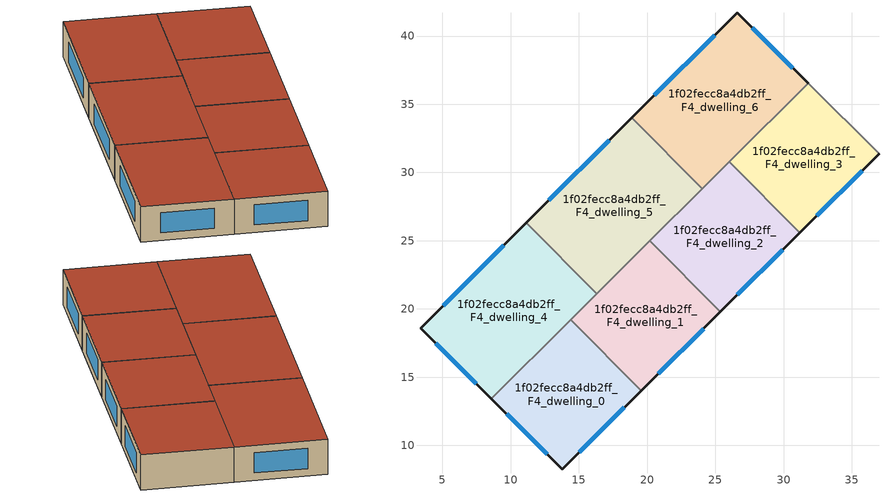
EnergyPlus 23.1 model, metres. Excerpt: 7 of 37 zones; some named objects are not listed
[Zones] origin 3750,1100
1f02fecc8a4db2ff_F4_dwelling_0
 floor to 1f02fecc8a4db2ff_F3_dwelling_0 (EU_floor_Construction): 14.4,19.21 19.57,14.02 13.78,8.25 8.58,13.42 z12
 wall outside (EU_wall_Construction): 8.58,13.42 13.78,8.25 19.57,14.02 z12:15
 wall to 1f02fecc8a4db2ff_F4_dwelling_1 (EU_wall_Construction): 19.57,14.02 14.4,19.21 z12:15
 wall to 1f02fecc8a4db2ff_F4_dwelling_4 (EU_wall_Construction): 14.4,19.21 8.58,13.42 z12:15
 window (EU_Window_Construction): 15.02,9.48 18.33,12.78 / 9.69,12.31 12.66,9.35 z12.64:14.36
 roof outside (EU_roof_Construction): 19.57,14.02 14.4,19.21 8.58,13.42 13.78,8.25 z15
1f02fecc8a4db2ff_F4_dwelling_1
 floor to 1f02fecc8a4db2ff_F3_dwelling_1 (EU_floor_Construction): 20.2,24.99 25.37,19.8 19.57,14.02 14.4,19.21 z12
 wall outside (EU_wall_Construction): 19.57,14.02 25.37,19.8 z12:15
 wall to 1f02fecc8a4db2ff_F4_dwelling_2 (EU_wall_Construction): 25.37,19.8 20.2,24.99 z12:15
 wall to 1f02fecc8a4db2ff_F4_dwelling_5 (EU_wall_Construction): 20.2,24.99 16.31,21.11 z12:15
 wall to 1f02fecc8a4db2ff_F4_dwelling_4 (EU_wall_Construction): 16.31,21.11 14.4,19.21 z12:15
 window (EU_Window_Construction): 20.81,15.26 24.13,18.56 z12.64:14.36
 roof outside (EU_roof_Construction): 25.37,19.8 20.2,24.99 14.4,19.21 19.57,14.02 z15
1f02fecc8a4db2ff_F4_dwelling_2
 floor to 1f02fecc8a4db2ff_F3_dwelling_2 (EU_floor_Construction): 26,30.77 31.17,25.58 25.37,19.8 20.2,24.99 z12
 wall outside (EU_wall_Construction): 25.37,19.8 31.17,25.58 z12:15
 wall to 1f02fecc8a4db2ff_F4_dwelling_3 (EU_wall_Construction): 31.17,25.58 26,30.77 z12:15
 wall to 1f02fecc8a4db2ff_F4_dwelling_6 (EU_wall_Construction): 26,30.77 24.05,28.82 z12:15
 wall to 1f02fecc8a4db2ff_F4_dwelling_5 (EU_wall_Construction): 24.04,28.82 20.2,24.99 z12:15
 window (EU_Window_Construction): 26.61,21.04 29.93,24.34 z12.64:14.36
 roof outside (EU_roof_Construction): 31.17,25.58 26,30.77 20.2,24.99 25.37,19.8 z15
1f02fecc8a4db2ff_F4_dwelling_3
 floor to 1f02fecc8a4db2ff_F3_dwelling_3 (EU_floor_Construction): 36.99,31.38 31.17,25.58 26,30.77 31.79,36.55 z12
 wall outside (EU_wall_Construction): 31.17,25.58 36.99,31.38 z12:15
 wall adiabatic (EU_wall_Construction): 36.99,31.38 31.79,36.55 z12:15
 wall to 1f02fecc8a4db2ff_F4_dwelling_6 (EU_wall_Construction): 31.79,36.55 26,30.77 z12:15
 window (EU_Window_Construction): 32.42,26.82 35.74,30.13 z12.64:14.36
 roof outside (EU_roof_Construction): 36.99,31.38 31.79,36.55 26,30.77 31.17,25.58 z15
1f02fecc8a4db2ff_F4_dwelling_4
 floor to 1f02fecc8a4db2ff_F3_dwelling_4 (EU_floor_Construction): 11.14,26.3 16.31,21.11 8.58,13.42 3.39,18.58 z12
 wall outside (EU_wall_Construction): 11.14,26.3 3.39,18.58 8.58,13.42 z12:15
 wall to 1f02fecc8a4db2ff_F4_dwelling_5 (EU_wall_Construction): 16.31,21.11 11.14,26.3 z12:15
 window (EU_Window_Construction): 4.5,17.48 7.47,14.52 / 9.48,24.65 5.05,20.24 z12.64:14.36
 roof outside (EU_roof_Construction): 16.31,21.11 11.14,26.3 3.39,18.58 8.58,13.42 z15
1f02fecc8a4db2ff_F4_dwelling_5
 floor to 1f02fecc8a4db2ff_F3_dwelling_5 (EU_floor_Construction): 18.87,34.01 24.04,28.83 16.31,21.11 11.14,26.3 z12
 wall outside (EU_wall_Construction): 18.87,34.01 11.14,26.3 z12:15
 wall to 1f02fecc8a4db2ff_F4_dwelling_6 (EU_wall_Construction): 24.04,28.83 18.87,34.01 z12:15
 window (EU_Window_Construction): 17.22,32.36 12.79,27.96 z12.64:14.36
 roof outside (EU_roof_Construction): 24.04,28.83 18.87,34.01 11.14,26.3 16.31,21.11 z15
1f02fecc8a4db2ff_F4_dwelling_6
 floor to 1f02fecc8a4db2ff_F3_dwelling_6 (EU_floor_Construction): 31.79,36.55 24.04,28.83 18.87,34.01 26.6,41.71 z12
 wall outside (EU_wall_Construction): 31.79,36.55 26.6,41.71 18.87,34.01 z12:15
 window (EU_Window_Construction): 24.94,40.07 20.53,35.66 / 30.68,37.65 27.71,40.61 z12.64:14.36
 roof outside (EU_roof_Construction): 31.79,36.55 26.6,41.71 18.87,34.01 24.04,28.83 z15
[Building]
EU S2 Campaign: North Axis=0; Terrain=City; Solar Distribution=FullExterior
[Site:Location]
Yerevan-Zvartnots.Intl.AP: Latitude=40.15; Longitude=44.383; Time Zone=4; Elevation=854
[SizingPeriod:WeatherFileDays]
AnnualSizingPeriod: Begin Month=1; Begin Day of Month=1; End Month=12; End Day of Month=31; Day of Week for Start Day=Monday; Use Weather File Daylight Saving Period=No; Use Weather File Rain and Snow Indicators=No
[MATERIAL]
EU_InternalMass_Material: Roughness=MediumRough; Thickness=0.1; Conductivity=1; Density=1800; Specific Heat=900; Thermal Absorptance=0.9; Solar Absorptance=0.7; Visible Absorptance=0.7
[MATERIAL:NOMASS] Roughness=MediumRough; Thermal Absorptance=0.9; Solar Absorptance=0.7; Visible Absorptance=0.7
Name | Thermal Resistance
EU_wall_NoMass | 1.05043
EU_roof_NoMass | 1.45357
EU_floor_NoMass | 0.478065
[WINDOWMATERIAL:SIMPLEGLAZINGSYSTEM]
EU_Window_SimpleGlazing: UFactor=2.5566; Solar Heat Gain Coefficient=0.75; Visible Transmittance=0.75
[CONSTRUCTION]
EU_wall_Construction: EU_wall_NoMass
EU_roof_Construction: EU_roof_NoMass
EU_floor_Construction: EU_floor_NoMass
EU_Window_Construction: EU_Window_SimpleGlazing
EU_InternalMass_Construction: EU_InternalMass_Material
[ZONE] Type=1; Multiplier=1; Ceiling Height=autocalculate; Floor Area=autocalculate; Part of Total Floor Area=Yes
Name | Volume
1f02fecc8a4db2ff_F4_dwelling_0 | 180.117
1f02fecc8a4db2ff_F4_dwelling_1; 1f02fecc8a4db2ff_F4_dwelling_2 | 180.118
1f02fecc8a4db2ff_F4_dwelling_3 | 180.133
1f02fecc8a4db2ff_F4_dwelling_4 | 240.116
1f02fecc8a4db2ff_F4_dwelling_5; 1f02fecc8a4db2ff_F4_dwelling_6 | 240.112
[INTERNALMASS] Construction=EU_InternalMass_Construction
Name | Zone or ZoneList | Surface Area
1f02fecc8a4db2ff_F4_dwelling_0_EU_InternalMass | 1f02fecc8a4db2ff_F4_dwelling_0 | 60.0389
1f02fecc8a4db2ff_F4_dwelling_1_EU_InternalMass | 1f02fecc8a4db2ff_F4_dwelling_1 | 60.0391
1f02fecc8a4db2ff_F4_dwelling_2_EU_InternalMass | 1f02fecc8a4db2ff_F4_dwelling_2 | 60.0394
1f02fecc8a4db2ff_F4_dwelling_3_EU_InternalMass | 1f02fecc8a4db2ff_F4_dwelling_3 | 60.0444
1f02fecc8a4db2ff_F4_dwelling_4_EU_InternalMass | 1f02fecc8a4db2ff_F4_dwelling_4 | 80.0386
1f02fecc8a4db2ff_F4_dwelling_5_EU_InternalMass | 1f02fecc8a4db2ff_F4_dwelling_5 | 80.0376
1f02fecc8a4db2ff_F4_dwelling_6_EU_InternalMass | 1f02fecc8a4db2ff_F4_dwelling_6 | 80.0373
[OTHEREQUIPMENT] Fuel Type=Electricity; Design Level Calculation Method=Watts/Area; Power per Zone Floor Area=1; Fraction Latent=0; Fraction Radiant=0; Fraction Lost=0; Carbon Dioxide Generation Rate=0; EndUse Subcategory=EU_Step8_InternalGains
Name | Zone or ZoneList or Space or SpaceList | Schedule
EU_Step8_InternalGain_1f02fecc8a4db2ff_F4_dwelling_0_f000 | 1f02fecc8a4db2ff_F4_dwelling_0 | EU_Step8_GainSchedule_1f02fecc8a4db2ff_F4_dwelling_0_f000
EU_Step8_InternalGain_1f02fecc8a4db2ff_F4_dwelling_1_f000 | 1f02fecc8a4db2ff_F4_dwelling_1 | EU_Step8_GainSchedule_1f02fecc8a4db2ff_F4_dwelling_1_f000
EU_Step8_InternalGain_1f02fecc8a4db2ff_F4_dwelling_2_f000 | 1f02fecc8a4db2ff_F4_dwelling_2 | EU_Step8_GainSchedule_1f02fecc8a4db2ff_F4_dwelling_2_f000
EU_Step8_InternalGain_1f02fecc8a4db2ff_F4_dwelling_3_f000 | 1f02fecc8a4db2ff_F4_dwelling_3 | EU_Step8_GainSchedule_1f02fecc8a4db2ff_F4_dwelling_3_f000
EU_Step8_InternalGain_1f02fecc8a4db2ff_F4_dwelling_4_f000 | 1f02fecc8a4db2ff_F4_dwelling_4 | EU_Step8_GainSchedule_1f02fecc8a4db2ff_F4_dwelling_4_f000
EU_Step8_InternalGain_1f02fecc8a4db2ff_F4_dwelling_5_f000 | 1f02fecc8a4db2ff_F4_dwelling_5 | EU_Step8_GainSchedule_1f02fecc8a4db2ff_F4_dwelling_5_f000
EU_Step8_InternalGain_1f02fecc8a4db2ff_F4_dwelling_6_f000 | 1f02fecc8a4db2ff_F4_dwelling_6 | EU_Step8_GainSchedule_1f02fecc8a4db2ff_F4_dwelling_6_f000
[ZONEVENTILATION:DESIGNFLOWRATE] Schedule=EU_AlwaysOn; Design Flow Rate Calculation Method=AirChanges/Hour; Air Changes per Hour=0.557805; Ventilation Type=Natural; Fan Pressure Rise=0; Fan Total Efficiency=1; Constant Term Coefficient=1; Temperature Term Coefficient=0; Velocity Term Coefficient=0; Velocity Squared Term Coefficient=0; Minimum Indoor Temperature=-100; Maximum Indoor Temperature=100; Delta Temperature=-100; Minimum Outdoor Temperature=-100; Maximum Outdoor Temperature=100; Maximum Wind Speed=40
Name | Zone or ZoneList or Space or SpaceList
EU_ConstantAir_1f02fecc8a4db2ff_F4_dwelling_0 | 1f02fecc8a4db2ff_F4_dwelling_0
EU_ConstantAir_1f02fecc8a4db2ff_F4_dwelling_1 | 1f02fecc8a4db2ff_F4_dwelling_1
EU_ConstantAir_1f02fecc8a4db2ff_F4_dwelling_2 | 1f02fecc8a4db2ff_F4_dwelling_2
EU_ConstantAir_1f02fecc8a4db2ff_F4_dwelling_3 | 1f02fecc8a4db2ff_F4_dwelling_3
EU_ConstantAir_1f02fecc8a4db2ff_F4_dwelling_4 | 1f02fecc8a4db2ff_F4_dwelling_4
EU_ConstantAir_1f02fecc8a4db2ff_F4_dwelling_5 | 1f02fecc8a4db2ff_F4_dwelling_5
EU_ConstantAir_1f02fecc8a4db2ff_F4_dwelling_6 | 1f02fecc8a4db2ff_F4_dwelling_6
[HVACTEMPLATE:ZONE:IDEALLOADSAIRSYSTEM] System Availability Schedule=EU_AlwaysOn; Maximum Heating Supply Air Temperature=50; Minimum Cooling Supply Air Temperature=13; Maximum Heating Supply Air Humidity Ratio=0.0156; Minimum Cooling Supply Air Humidity Ratio=0.0077; Heating Limit=NoLimit; Cooling Limit=NoLimit; Heating Availability Schedule=EU_AlwaysOn; Cooling Availability Schedule=EU_CoolingOff; Dehumidification Control Type=ConstantSensibleHeatRatio; Cooling Sensible Heat Ratio=0.7; Dehumidification Setpoint=60; Humidification Control Type=None; Humidification Setpoint=30; Outdoor Air Method=None; Outdoor Air Flow Rate per Person=0.00944; Outdoor Air Flow Rate per Zone Floor Area=0; Outdoor Air Flow Rate per Zone=0; Demand Controlled Ventilation Type=None; Outdoor Air Economizer Type=NoEconomizer; Heat Recovery Type=None; Sensible Heat Recovery Effectiveness=0.7; Latent Heat Recovery Effectiveness=0.65
Name | Template Thermostat
1f02fecc8a4db2ff_F4_dwelling_0 | EU_HeatOnly_1f02fecc8a4db2ff_F4_dwelling_0
1f02fecc8a4db2ff_F4_dwelling_1 | EU_HeatOnly_1f02fecc8a4db2ff_F4_dwelling_1
1f02fecc8a4db2ff_F4_dwelling_2 | EU_HeatOnly_1f02fecc8a4db2ff_F4_dwelling_2
1f02fecc8a4db2ff_F4_dwelling_3 | EU_HeatOnly_1f02fecc8a4db2ff_F4_dwelling_3
1f02fecc8a4db2ff_F4_dwelling_4 | EU_HeatOnly_1f02fecc8a4db2ff_F4_dwelling_4
1f02fecc8a4db2ff_F4_dwelling_5 | EU_HeatOnly_1f02fecc8a4db2ff_F4_dwelling_5
1f02fecc8a4db2ff_F4_dwelling_6 | EU_HeatOnly_1f02fecc8a4db2ff_F4_dwelling_6
[SIZING:ZONE] Zone Cooling Design Supply Air Temperature Input Method=SupplyAirTemperature; Zone Cooling Design Supply Air Temperature=13; Zone Heating Design Supply Air Temperature Input Method=SupplyAirTemperature; Zone Heating Design Supply Air Temperature=50; Zone Cooling Design Supply Air Humidity Ratio=0.008; Zone Heating Design Supply Air Humidity Ratio=0.008; Cooling Design Air Flow Method=DesignDay; Cooling Design Air Flow Rate=0; Cooling Minimum Air Flow per Zone Floor Area=0.000762; Cooling Minimum Air Flow=0; Cooling Minimum Air Flow Fraction=0.2; Heating Design Air Flow Method=DesignDay; Heating Design Air Flow Rate=0; Heating Maximum Air Flow per Zone Floor Area=0.002032; Heating Maximum Air Flow=0.141576; Heating Maximum Air Flow Fraction=0.3; Account for Dedicated Outdoor Air System=No; Dedicated Outdoor Air System Control Strategy=NeutralSupplyAir; Dedicated Outdoor Air Low Setpoint Temperature for Design=autosize; Dedicated Outdoor Air High Setpoint Temperature for Design=autosize; Zone Load Sizing Method=Sensible Load Only No Latent Load; Zone Latent Cooling Design Supply Air Humidity Ratio Input Method=HumidityRatioDifference; Zone Cooling Design Supply Air Humidity Ratio Difference=0.005; Zone Latent Heating Design Supply Air Humidity Ratio Input Method=HumidityRatioDifference; Zone Humidification Design Supply Air Humidity Ratio Difference=0.005
1f02fecc8a4db2ff_F4_dwelling_0; 1f02fecc8a4db2ff_F4_dwelling_1; 1f02fecc8a4db2ff_F4_dwelling_2; 1f02fecc8a4db2ff_F4_dwelling_3; 1f02fecc8a4db2ff_F4_dwelling_4; 1f02fecc8a4db2ff_F4_dwelling_5; 1f02fecc8a4db2ff_F4_dwelling_6
[SCHEDULE:CONSTANT]
Name | Hourly Value
EU_AlwaysOn | 1
EU_CoolingOff | 0
[SCHEDULE:FILE] Column Number=1; Rows to Skip at Top=0; Number of Hours of Data=8760; Column Separator=Comma; Interpolate to Timestep=No; Minutes per Item=60; Adjust Schedule for Daylight Savings=Yes
Name | File
EU_Step8_GainSchedule_1f02fecc8a4db2ff_F4_dwelling_0_f000 | ../../schedules/1f02fecc8a4db2ff/1f02fecc8a4db2ff_F4_dwelling_0_f000_gain.csv
EU_Step8_GainSchedule_1f02fecc8a4db2ff_F4_dwelling_1_f000 | ../../schedules/1f02fecc8a4db2ff/1f02fecc8a4db2ff_F4_dwelling_1_f000_gain.csv
EU_Step8_GainSchedule_1f02fecc8a4db2ff_F4_dwelling_2_f000 | ../../schedules/1f02fecc8a4db2ff/1f02fecc8a4db2ff_F4_dwelling_2_f000_gain.csv
EU_Step8_GainSchedule_1f02fecc8a4db2ff_F4_dwelling_3_f000 | ../../schedules/1f02fecc8a4db2ff/1f02fecc8a4db2ff_F4_dwelling_3_f000_gain.csv
EU_Step8_GainSchedule_1f02fecc8a4db2ff_F4_dwelling_4_f000 | ../../schedules/1f02fecc8a4db2ff/1f02fecc8a4db2ff_F4_dwelling_4_f000_gain.csv
EU_Step8_GainSchedule_1f02fecc8a4db2ff_F4_dwelling_5_f000 | ../../schedules/1f02fecc8a4db2ff/1f02fecc8a4db2ff_F4_dwelling_5_f000_gain.csv
EU_Step8_GainSchedule_1f02fecc8a4db2ff_F4_dwelling_6_f000 | ../../schedules/1f02fecc8a4db2ff/1f02fecc8a4db2ff_F4_dwelling_6_f000_gain.csv
